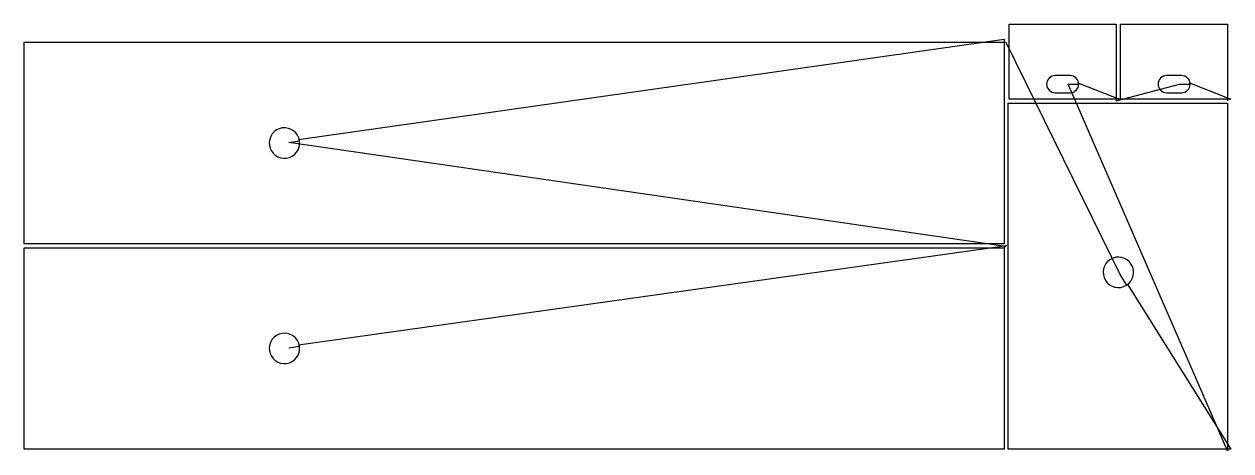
# Model space of a CAD drawing. Header units: metres. Extents: x 10 to 5643, y -2098 to -107.
import ezdxf

# ---------------------------------------------------------------- set-up
doc = ezdxf.new("R2010")
doc.units = ezdxf.units.M

msp = doc.modelspace()

# ---------------------------------------------------------------- linework, layer by layer
at = {"layer": 'TOOL_0'}
for p, q in [((4608.025, -456.882), (4608.025, -106.882)), ((4608.025, -106.882), (5108.025, -106.882)), ((5108.025, -106.882), (5108.025, -456.882)), ((5128.09, -456.882), (5128.09, -106.882)), ((5128.09, -106.882), (5628.09, -106.882)), ((5628.09, -106.882), (5628.09, -456.882)), ((9.998, -1131.697), (9.998, -191.697)), ((9.998, -191.697), (4584.998, -191.697)), ((1290.739, -645.704), (4584.998, -176.697)), ((4584.998, -176.697), (4584.998, -191.697)), ((4584.998, -191.697), (4584.998, -1131.697)), ((4584.998, -191.697), (4592.998, -191.697)), ((4592.998, -191.697), (5129.064, -1282.859)), ((4893.026, -346.882), (4823.026, -346.882)), ((5628.022, -2097.997), (4883.026, -386.882)), ((4883.026, -386.882), (4933.026, -386.882)), ((4929.348, -380.15), (5123.025, -456.882)), ((5108.025, -464.882), (5403.09, -386.882)), ((5413.09, -346.882), (5343.09, -346.882)), ((5403.09, -386.882), (5453.09, -386.882)), ((5449.412, -380.15), (5643.09, -456.882)), ((4823.026, -426.882), (4893.026, -426.882)), ((5343.09, -426.882), (5413.09, -426.882)), ((4603.022, -2089.997), (4603.022, -474.997)), ((4603.022, -474.997), (5628.022, -474.997)), ((5108.025, -456.882), (4608.025, -456.882)), ((5123.025, -456.882), (5108.025, -456.882)), ((5108.025, -456.882), (5108.025, -464.882)), ((5628.09, -456.882), (5128.09, -456.882)), ((5628.022, -474.997), (5628.022, -2089.997)), ((5643.09, -456.882), (5628.09, -456.882)), ((5628.09, -456.882), (5628.09, -464.882)), ((1245.797, -658.789), (1295.314, -651.862)), ((4590.656, -1144.341), (1245.797, -658.789)), ((4584.998, -1131.697), (9.998, -1131.697)), ((9.999, -2089.998), (9.999, -1149.998)), ((9.999, -1149.998), (4584.999, -1149.998)), ((1290.74, -1604.005), (4597.271, -1140.26)), ((4584.999, -1149.998), (4590.656, -1144.341)), ((4584.999, -1149.998), (4584.999, -2089.998)), ((5129.064, -1282.859), (5155.355, -1325.389)), ((5159.147, -1318.721), (5643.022, -2089.997)), ((1245.798, -1617.09), (1295.315, -1610.163)), ((4584.999, -2089.998), (9.999, -2089.998)), ((5628.022, -2089.997), (4603.022, -2089.997)), ((5643.022, -2089.997), (5628.022, -2089.997)), ((5628.022, -2089.997), (5628.022, -2097.997))]:
    msp.add_line(p, q, dxfattribs=at)
for centre, radius, start, end in [((4823.026, -386.882), 40, 90, 270), ((4893.026, -386.882), 40, 0, 90), ((4893.026, -386.882), 40, 270, 0), ((4925.026, -386.882), 8, 0, 57.2992), ((5343.09, -386.882), 40, 90, 270), ((5413.09, -386.882), 40, 0, 90), ((5413.09, -386.882), 40, 270, 0), ((5445.09, -386.882), 8, 0, 57.2992), ((1224.999, -661.698), 71, 7.963137, 187.962226), ((1224.998, -661.697), 71, 187.963137, 7.962226), ((1287.391, -652.97), 8, 7.960957, 65.260874), ((4594.999, -1149.998), 10, 76.867094, 180), ((5118.022, -1264.996), 71, 121.723441, 301.723016), ((5118.022, -1264.997), 71, 301.723441, 121.723016), ((5151.148, -1318.584), 8, 301.725264, 359.018783), ((1225, -1619.999), 71, 7.963137, 187.962226), ((1224.999, -1619.998), 71, 187.963137, 7.962226), ((1287.392, -1611.271), 8, 7.960957, 65.260874)]:
    msp.add_arc(centre, radius, start, end, dxfattribs=at)

doc.saveas('drawing.dxf')
